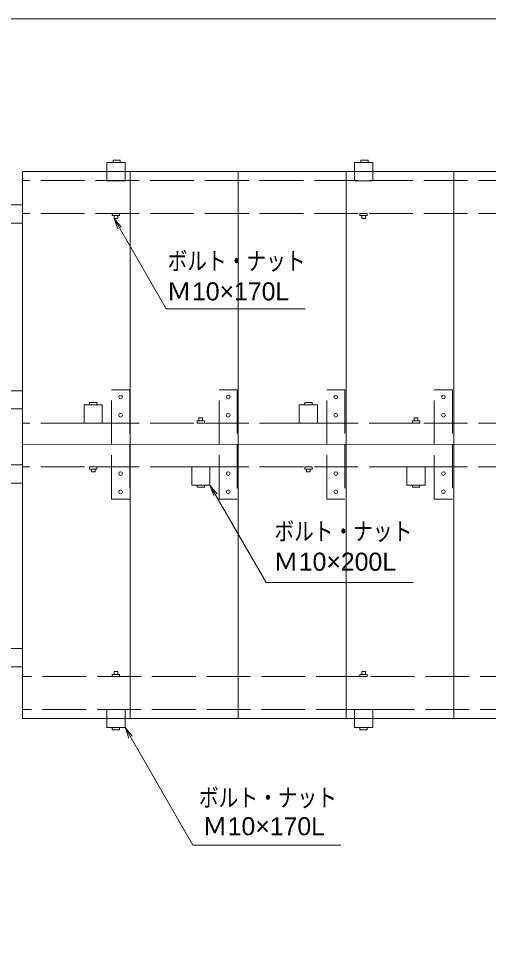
# Model space of a CAD drawing. Units: millimetres at full size, sheet at 1:20; details may follow other scales. Extents: x 200 to 8200, y 200 to 5740.
# Drawn here: x 2168 to 3455, y 3172 to 5740 of the extents above; entities that cross this region are included whole.
import ezdxf
from ezdxf.enums import TextEntityAlignment as Align

# ---------------------------------------------------------------- set-up
doc = ezdxf.new("R2010")
doc.units = ezdxf.units.MM
doc.header["$LTSCALE"] = 20
doc.linetypes.add('DASHED', pattern=[7.5, 6, -1.5])
for name, color, linetype, lineweight in [('コーススレッド', 7, 'Continuous', 18), ('ボルト', 7, 'Continuous', 18), ('図面枠-A3', 7, 'Continuous', 20), ('引出線', 7, 'Continuous', 13), ('破線', 7, 'DASHED', 9), ('角材', 7, 'Continuous', 18), ('連結板', 7, 'DASHED', 9), ('階段本体', 7, 'Continuous', 18)]:
    doc.layers.add(name, color=color, linetype=linetype, lineweight=lineweight)
doc.layers.add('文字', color=7, linetype='Continuous')
doc.styles.add('ＭＳ Ｐゴシック', font='')
doc.styles.get('ＭＳ Ｐゴシック').set_extended_font_data('MS PGothic')

# ---------------------------------------------------------------- blocks, each defined once
blk = doc.blocks.new('open_arrow')
at = {"color": 0, "linetype": 'Continuous', "lineweight": -2}
blk.add_lwpolyline([(7.5, 1.25), (0, 0), (7.5, -1.25)], dxfattribs=at)

msp = doc.modelspace()

# ---------------------------------------------------------------- linework, layer by layer
at = {"layer": 'コーススレッド'}
for centre in [(2446.78, 4702.72), (2741.78, 4702.72), (3036.78, 4702.72), (3331.78, 4702.72), (2446.78, 4652.72), (2741.78, 4652.72), (3036.78, 4652.72), (3331.78, 4652.72), (2446.78, 4492.72), (2741.78, 4492.72), (3036.78, 4492.72), (3331.78, 4492.72), (2446.78, 4442.72), (2741.78, 4442.72), (3036.78, 4442.72), (3331.78, 4442.72)]:
    msp.add_circle(centre, 5, dxfattribs=at)
at = {"layer": 'ボルト'}
for p, q in [((2459.05, 5345.96), (2409.05, 5345.96)), ((2409.05, 5345.96), (2409.05, 5295.88)), ((2446.05, 5351.96), (2426.05, 5351.96)), ((2426.05, 5351.96), (2426.05, 5345.96)), ((2426.05, 5345.96), (2446.05, 5345.96)), ((2446.05, 5345.96), (2446.05, 5351.96)), ((2459.05, 5295.88), (2459.05, 5345.96)), ((3138.14, 5345.96), (3088.14, 5345.96)), ((3088.14, 5345.96), (3088.14, 5295.88)), ((3125.14, 5351.96), (3105.14, 5351.96)), ((3105.14, 5351.96), (3105.14, 5345.96)), ((3105.14, 5345.96), (3125.14, 5345.96)), ((3125.14, 5345.96), (3125.14, 5351.96)), ((3138.14, 5295.88), (3138.14, 5345.96)), ((2409.05, 5320.96), (2459.05, 5320.96)), ((3088.14, 5320.96), (3138.14, 5320.96)), ((2459.05, 5295.88), (2409.05, 5295.88)), ((3138.14, 5295.88), (3088.14, 5295.88)), ((2444.05, 5205.96), (2424.05, 5205.96)), ((2424.05, 5205.96), (2424.05, 5199.96)), ((2424.05, 5199.96), (2444.05, 5199.96)), ((2439.05, 5199.96), (2429.05, 5199.96)), ((2429.05, 5199.96), (2429.05, 5191.96)), ((2429.05, 5191.96), (2439.05, 5191.96)), ((2439.05, 5191.96), (2439.05, 5199.96)), ((2444.05, 5199.96), (2444.05, 5205.96)), ((3123.14, 5205.96), (3103.14, 5205.96)), ((3103.14, 5205.96), (3103.14, 5199.96)), ((3103.14, 5199.96), (3123.14, 5199.96)), ((3118.14, 5199.96), (3108.14, 5199.96)), ((3108.14, 5199.96), (3108.14, 5191.96)), ((3108.14, 5191.96), (3118.14, 5191.96)), ((3118.14, 5191.96), (3118.14, 5199.96)), ((3123.14, 5199.96), (3123.14, 5205.96)), ((2444.05, 3942.04), (2424.05, 3942.04)), ((2424.05, 3942.04), (2424.05, 3936.04)), ((2424.05, 3936.04), (2444.05, 3936.04)), ((2439.05, 3950.04), (2429.05, 3950.04)), ((2429.05, 3950.04), (2429.05, 3942.04)), ((2429.05, 3942.04), (2439.05, 3942.04)), ((2439.05, 3942.04), (2439.05, 3950.04)), ((2444.05, 3936.04), (2444.05, 3942.04)), ((3123.14, 3942.04), (3103.14, 3942.04)), ((3103.14, 3942.04), (3103.14, 3936.04)), ((3103.14, 3936.04), (3123.14, 3936.04)), ((3118.14, 3950.04), (3108.14, 3950.04)), ((3108.14, 3950.04), (3108.14, 3942.04)), ((3108.14, 3942.04), (3118.14, 3942.04)), ((3118.14, 3942.04), (3118.14, 3950.04)), ((3123.14, 3936.04), (3123.14, 3942.04)), ((2409.05, 3846.04), (2409.05, 3795.96)), ((2459.05, 3846.04), (2409.05, 3846.04)), ((2459.05, 3795.96), (2459.05, 3846.04)), ((3088.14, 3846.04), (3088.14, 3795.96)), ((3138.14, 3846.04), (3088.14, 3846.04)), ((3138.14, 3795.96), (3138.14, 3846.04)), ((2409.05, 3795.96), (2459.05, 3795.96)), ((2444.05, 3795.96), (2424.05, 3795.96)), ((2424.05, 3795.96), (2424.05, 3789.96)), ((2424.05, 3789.96), (2444.05, 3789.96)), ((2444.05, 3789.96), (2444.05, 3795.96)), ((3088.14, 3795.96), (3138.14, 3795.96)), ((3123.14, 3795.96), (3103.14, 3795.96)), ((3103.14, 3795.96), (3103.14, 3789.96)), ((3103.14, 3789.96), (3123.14, 3789.96)), ((3123.14, 3789.96), (3123.14, 3795.96))]:
    msp.add_line(p, q, dxfattribs=at)
at = {"layer": 'ボルト', "linetype": 'DASHED'}
for p, q in [((2396.78, 4681.25), (2346.78, 4681.25)), ((2346.78, 4681.25), (2346.78, 4631.25)), ((2381.78, 4687.25), (2361.78, 4687.25)), ((2361.78, 4687.25), (2361.78, 4681.25)), ((2361.78, 4681.25), (2381.78, 4681.25)), ((2381.78, 4681.25), (2381.78, 4687.25)), ((2396.78, 4631.25), (2396.78, 4681.25)), ((2986.78, 4681.25), (2936.78, 4681.25)), ((2936.78, 4681.25), (2936.78, 4631.25)), ((2971.78, 4687.25), (2951.78, 4687.25)), ((2951.78, 4687.25), (2951.78, 4681.25)), ((2951.78, 4681.25), (2971.78, 4681.25)), ((2971.78, 4687.25), (2971.78, 4681.25)), ((2986.78, 4631.25), (2986.78, 4681.25)), ((2346.78, 4631.25), (2396.78, 4631.25)), ((2936.78, 4631.25), (2986.78, 4631.25)), ((2691.78, 4511.09), (2641.78, 4511.09)), ((2641.78, 4511.09), (2641.78, 4461.09)), ((2691.78, 4461.09), (2691.78, 4511.09)), ((3281.78, 4511.09), (3231.78, 4511.09)), ((3231.78, 4511.09), (3231.78, 4461.09)), ((3281.78, 4461.09), (3281.78, 4511.09)), ((2641.78, 4461.09), (2691.78, 4461.09)), ((2676.78, 4461.09), (2656.78, 4461.09)), ((2656.78, 4461.09), (2656.78, 4455.09)), ((2656.78, 4455.09), (2676.78, 4455.09)), ((2676.78, 4455.09), (2676.78, 4461.09)), ((3231.78, 4461.09), (3281.78, 4461.09)), ((3266.78, 4461.09), (3246.78, 4461.09)), ((3246.78, 4461.09), (3246.78, 4455.09)), ((3246.78, 4455.09), (3266.78, 4455.09)), ((3266.78, 4455.09), (3266.78, 4461.09))]:
    msp.add_line(p, q, dxfattribs=at)
at = {"layer": '図面枠-A3'}
msp.add_lwpolyline([(200, 200), (8200, 200), (8200, 5740), (200, 5740)], close=True, dxfattribs=at)
at = {"layer": '引出線'}
for points in [[(2429.05, 5191.88), (2572.17, 4943.99), (2944.43, 4943.99), (2952.43, 4943.99)], [(2691.86, 4460.96), (2846.08, 4193.84), (3240.78, 4193.84), (3248.78, 4193.84)], [(2459.05, 3795.96), (2645.25, 3473.44), (3042.33, 3473.44), (3050.33, 3473.44)]]:
    msp.add_lwpolyline(points, dxfattribs=at)
at = {"layer": '破線'}
for p, q in [((5048.07, 5295.96), (2177.62, 5295.96)), ((5048.07, 5205.96), (2177.62, 5205.96)), ((5048.07, 4631.07), (2177.62, 4631.27)), ((5048.07, 4511.07), (2177.62, 4511.27)), ((5052.82, 3936.04), (2177.62, 3936.04)), ((5052.82, 3846.04), (2177.62, 3846.04))]:
    msp.add_line(p, q, dxfattribs=at)
at = {"layer": '角材'}
msp.add_line((5048.07, 4571.07), (2177.62, 4572.97), dxfattribs=at)
for points in [[(2127.62, 5229.68), (2127.62, 5179.68), (2177.62, 5179.68), (2177.62, 5229.68)], [(2127.62, 4719.84), (2127.62, 4669.84), (2177.62, 4669.84), (2177.62, 4719.84)], [(2127.62, 4516.67), (2127.62, 4466.67), (2177.62, 4466.67), (2177.62, 4516.67)], [(2127.62, 4012.76), (2127.62, 3962.76), (2177.62, 3962.76), (2177.62, 4012.76)]]:
    msp.add_lwpolyline(points, close=True, dxfattribs=at)
at = {"layer": '連結板'}
for p, q in [((2421.78, 4722.72), (2471.78, 4722.72)), ((2421.78, 4422.72), (2421.78, 4722.72)), ((2471.78, 4722.72), (2471.78, 4422.72)), ((2716.78, 4722.72), (2766.78, 4722.72)), ((2716.78, 4422.72), (2716.78, 4722.72)), ((2766.78, 4722.72), (2766.78, 4422.72)), ((3011.78, 4722.72), (3061.78, 4722.72)), ((3011.78, 4422.72), (3011.78, 4722.72)), ((3061.78, 4722.72), (3061.78, 4422.72)), ((3306.78, 4722.72), (3356.78, 4722.72)), ((3306.78, 4422.72), (3306.78, 4722.72)), ((3356.78, 4722.72), (3356.78, 4422.72)), ((2676.78, 4637.25), (2656.78, 4637.25)), ((2656.78, 4637.25), (2656.78, 4631.25)), ((2656.78, 4631.25), (2676.78, 4631.25)), ((2671.78, 4645.25), (2661.78, 4645.25)), ((2661.78, 4645.25), (2661.78, 4637.25)), ((2661.78, 4637.25), (2671.78, 4637.25)), ((2671.78, 4637.25), (2671.78, 4645.25)), ((2676.78, 4631.25), (2676.78, 4637.25)), ((3266.78, 4637.25), (3246.78, 4637.25)), ((3246.78, 4637.25), (3246.78, 4631.25)), ((3246.78, 4631.25), (3266.78, 4631.25)), ((3261.78, 4645.25), (3251.78, 4645.25)), ((3251.78, 4645.25), (3251.78, 4637.25)), ((3251.78, 4637.25), (3261.78, 4637.25)), ((3261.78, 4637.25), (3261.78, 4645.25)), ((3266.78, 4631.25), (3266.78, 4637.25)), ((2381.78, 4511.09), (2361.78, 4511.09)), ((2361.78, 4511.09), (2361.78, 4505.09)), ((2361.78, 4505.09), (2381.78, 4505.09)), ((2376.78, 4505.09), (2366.78, 4505.09)), ((2366.78, 4505.09), (2366.78, 4497.09)), ((2366.78, 4497.09), (2376.78, 4497.09)), ((2376.78, 4497.09), (2376.78, 4505.09)), ((2381.78, 4505.09), (2381.78, 4511.09)), ((2971.78, 4511.09), (2951.78, 4511.09)), ((2951.78, 4511.09), (2951.78, 4505.09)), ((2951.78, 4505.09), (2971.78, 4505.09)), ((2966.78, 4505.09), (2956.78, 4505.09)), ((2956.78, 4505.09), (2956.78, 4497.09)), ((2956.78, 4497.09), (2966.78, 4497.09)), ((2966.78, 4497.09), (2966.78, 4505.09)), ((2971.78, 4505.09), (2971.78, 4511.09)), ((2421.78, 4422.72), (2471.78, 4422.72)), ((2716.78, 4422.72), (2766.78, 4422.72)), ((3011.78, 4422.72), (3061.78, 4422.72)), ((3306.78, 4422.72), (3356.78, 4422.72))]:
    msp.add_line(p, q, dxfattribs=at)
at = {"layer": '階段本体'}
for p, q in [((5048.07, 5320.96), (2177.62, 5320.96)), ((2177.62, 3820.96), (2177.62, 5320.96)), ((2473.32, 3820.96), (2473.32, 5320.96)), ((2769.06, 3820.96), (2769.06, 5320.96)), ((3064.81, 3820.96), (3064.81, 5320.96)), ((3360.55, 3820.96), (3360.55, 5320.96)), ((5052.82, 3820.96), (2177.62, 3820.96))]:
    msp.add_line(p, q, dxfattribs=at)

# ---------------------------------------------------------------- block references
at = {"layer": '引出線', "xscale": 4, "yscale": 4, "rotation": 300}
for p in [(2429.05, 5191.88), (2691.86, 4460.96), (2459.05, 3795.96)]:
    msp.add_blockref('open_arrow', p, dxfattribs=at)

# ---------------------------------------------------------------- texts
at = {"layer": '文字', "style": 'ＭＳ Ｐゴシック'}
for s, width, p in [('ボルト・ナット', 0.8, (2575.7, 5036.08)), ('Ｍ10×170L', 1.05, (2571.72, 4952.74)), ('ボルト・ナット', 0.8, (2868.51, 4294.77)), ('Ｍ10×200L', 1.05, (2864.53, 4211.44)), ('ボルト・ナット', 0.8, (2661.59, 3564.37)), ('Ｍ10×170L', 1.05, (2669.63, 3485.97))]:
    msp.add_text(s, height=49.49, dxfattribs=dict(at, width=width)).set_placement(p, align=Align.BOTTOM_LEFT)

doc.saveas('drawing.dxf')
